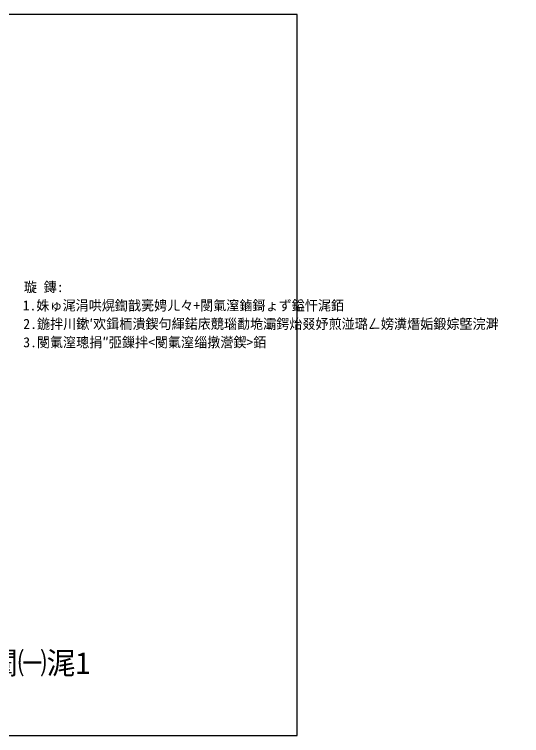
# Model space of a CAD drawing. Header units: metres. Extents: x 0 to 362, y 0 to 210.
# Drawn here: x 214.7 to 362.4, y 0 to 210 of the extents above; entities that cross this region are included whole.
import ezdxf

# ---------------------------------------------------------------- set-up
doc = ezdxf.new("R2010")
doc.units = ezdxf.units.M

msp = doc.modelspace()

# ---------------------------------------------------------------- linework, layer by layer
for p, q in [((297, 210), (0, 210)), ((297, 0), (297, 210)), ((0, 0), (297, 0))]:
    msp.add_line(p, q)

# ---------------------------------------------------------------- texts
for s, height, p in [('璇 鏄:', 2.93, (217.45, 129.15)), ('1.姝ゅ浘涓哄熀鍧戠亴娉ㄦ々+閿氭潌鏀鎶ょず鎰忓浘銆', 2.93, (217.12, 123.79)), ('2.鍦拌川鏉′欢鍓栭潰鍥句緷鍩庡競瑙勫垝灞鍔炲叕妤煎湴璐ㄥ嫎瀵熸姤鍛婃墍浣溿', 2.93, (217.3, 118.42)), ('3.閿氭潌璁捐″弬鏁拌<閿氭潌缁撴瀯鍥>銆', 2.93, (217.28, 113.07)), ('鍩哄潙妗╅敋鏀鎶ゅ墫闈㈠浘1', 6.44, (123.24, 17.9))]:
    msp.add_text(s, height=height).set_placement(p)

doc.saveas('drawing.dxf')
